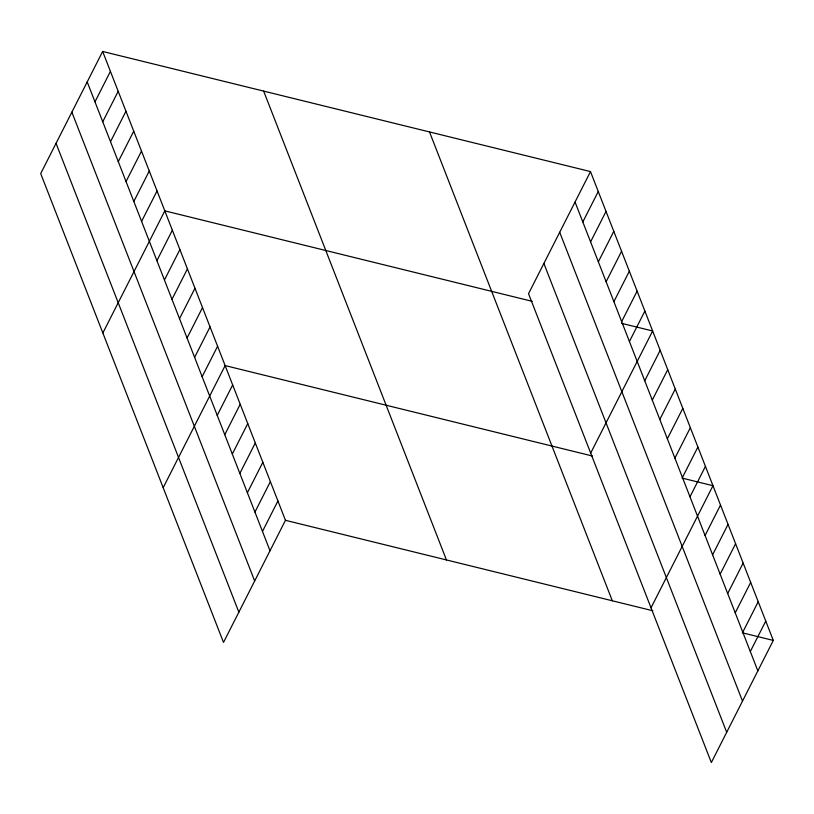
<?xml version="1.0" encoding="UTF-8"?>
<svg xmlns="http://www.w3.org/2000/svg" width="814" height="814" viewBox="0 0 814 814"><rect width="100%" height="100%" fill="white"/><g stroke="black" fill="none" stroke-linecap="round" stroke-linejoin="round"><path stroke-width="1.22" d="M102.656 51.465L40.7 173.575L223.504 642.419L285.46 520.309L102.656 51.465L590.496 171.581L773.3 640.425L711.344 762.535L528.54 293.691L590.496 171.581M94.973 101.842L110.419 71.388M102.747 121.764L118.193 91.31M110.511 141.687L125.956 111.243M118.284 161.62L133.73 131.166M126.048 181.542L141.504 151.089M133.822 201.465L149.267 171.021M141.585 221.398L157.041 190.944M102.859 332.987L164.804 210.867L532.203 301.333M156.899 260.663L172.344 230.209M164.438 279.996L179.894 249.552M171.978 299.338L187.434 268.885M179.518 318.681L194.973 288.227M187.067 338.024L202.513 307.57M194.607 357.356L210.053 326.902M202.147 376.699L217.592 346.245M163.176 487.698L225.132 365.588L592.531 456.043M217.226 415.374L232.672 384.93M224.766 434.717L240.211 404.263M232.305 454.059L247.761 423.606M239.845 473.402L255.301 442.948M247.385 492.735L262.841 462.281M254.935 512.077L270.38 481.623M262.474 531.42L277.92 500.966M582.814 221.957L598.259 191.504M590.577 241.88L606.033 211.426M598.351 261.813L613.797 231.359M606.125 281.736L621.57 251.282M613.888 301.658L629.344 271.204M621.662 321.591L637.108 291.137M629.426 341.514L644.881 311.06M590.689 453.103L652.645 330.983L621.642 323.351M644.739 380.779L660.185 350.325M652.279 400.122L667.724 369.668M659.818 419.454L675.274 389M667.358 438.797L682.814 408.343M674.898 458.14L690.353 427.686M682.447 477.472L697.893 447.028M689.987 496.815L705.433 466.361M651.017 607.824L712.972 485.704L681.969 478.072M705.066 535.5L720.512 505.046M712.606 554.833L728.052 524.379M720.146 574.175L735.591 543.721M727.685 593.518L743.141 563.064M735.225 612.85L750.681 582.407M742.765 632.193L758.221 601.739M750.315 651.536L765.76 621.082M285.46 520.309L652.859 610.765M742.297 632.783L773.3 640.425M575.04 202.035L757.854 670.878M559.696 232.285L742.5 701.119M543.884 263.451L726.688 732.285M429.507 131.939L612.311 600.783M263.644 91.097L446.448 559.94M87.2 81.919L270.014 550.752M71.856 112.159L254.67 581.003M56.044 143.325L238.858 612.169"/></g></svg>
